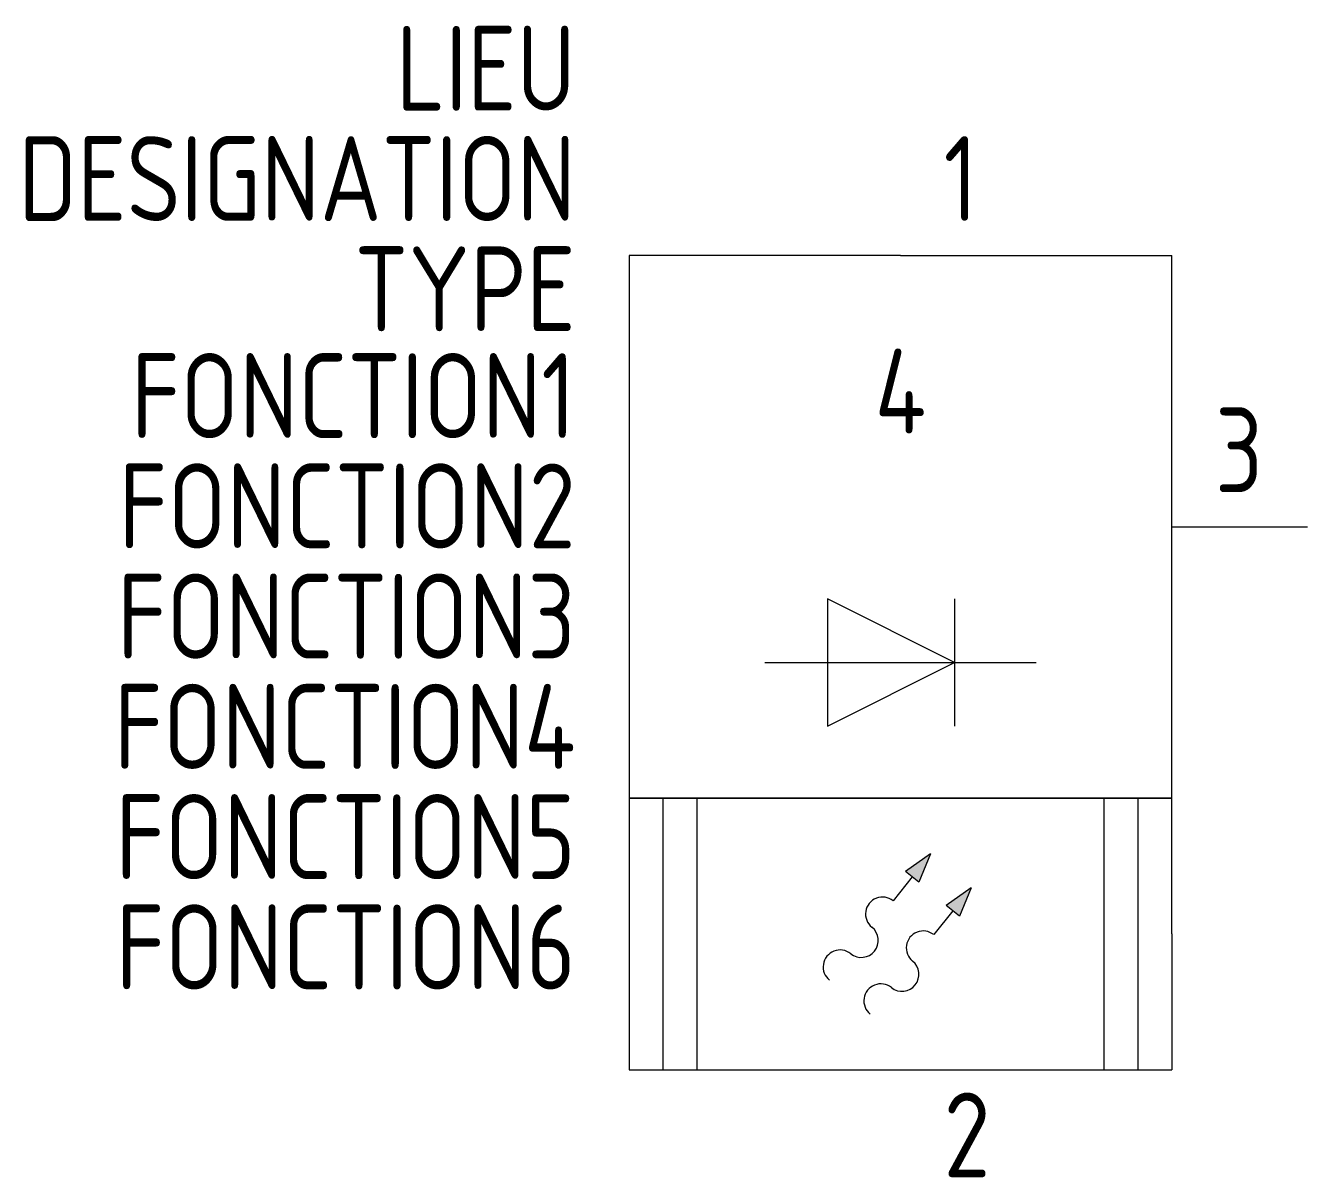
# Model space of a CAD drawing. Extents: x -1610.4 to -1572.6, y -906.8 to -872.8.
import ezdxf
from ezdxf.enums import TextEntityAlignment as Align

# ---------------------------------------------------------------- set-up
doc = ezdxf.new("R2010")
doc.units = 0
doc.header["$LTSCALE"] = 0.3
for name, color, linetype in [('SYMB_FIL', 3, 'CONTINUOUS'), ('SYMB_FIL_FIN', 1, 'CONTINUOUS'), ('SYMB_TXT_CONTACT', 2, 'CONTINUOUS'), ('SYMB_TXT_NOM', 3, 'CONTINUOUS')]:
    doc.layers.add(name, color=color, linetype=linetype)
doc.styles.add('NET2_5', font='isocp.shx', dxfattribs={"width": 0.9, "height": 2.5})

msp = doc.modelspace()

# ---------------------------------------------------------------- hatches: boundary and pattern name
at = {"layer": 'SYMB_FIL'}
for points in [[(-1584.481, -897.752), (-1584.09, -898.064), (-1583.745, -897.232)], [(-1583.281, -898.752), (-1582.89, -899.064), (-1582.545, -898.232)]]:
    msp.add_hatch(color=256, dxfattribs=at).paths.add_polyline_path(points)

# ---------------------------------------------------------------- linework, layer by layer
for p, q in [((-1584.634, -879.593), (-1576.634, -879.593)), ((-1576.634, -887.593), (-1572.634, -887.593)), ((-1592.634, -895.593), (-1592.634, -899.593)), ((-1583.745, -897.232), (-1584.481, -897.752)), ((-1583.745, -897.232), (-1584.09, -898.064)), ((-1584.286, -897.908), (-1584.849, -898.612)), ((-1584.09, -898.064), (-1584.481, -897.752)), ((-1582.545, -898.232), (-1583.281, -898.752)), ((-1582.545, -898.232), (-1582.89, -899.064)), ((-1583.086, -898.908), (-1583.649, -899.612)), ((-1582.89, -899.064), (-1583.281, -898.752)), ((-1576.634, -899.593), (-1576.634, -903.593))]:
    msp.add_line(p, q, dxfattribs=at)
for points in [[(-1584.634, -879.593), (-1592.634, -879.593), (-1592.634, -895.593), (-1576.634, -895.593), (-1576.634, -879.593)], [(-1584.634, -895.593), (-1592.634, -895.593)], [(-1591.634, -895.593), (-1591.634, -903.593)], [(-1590.634, -895.593), (-1590.634, -903.593)], [(-1576.634, -899.593), (-1576.634, -895.593), (-1584.634, -895.593)], [(-1578.634, -895.593), (-1578.634, -903.593)], [(-1577.634, -895.593), (-1577.634, -903.593)], [(-1592.634, -899.593), (-1592.634, -903.593)], [(-1592.634, -903.593), (-1584.634, -903.593)], [(-1584.634, -903.593), (-1576.634, -903.593)]]:
    msp.add_lwpolyline(points, dxfattribs=at)
for centre, start, end in [((-1585.161, -899.003), 51.3402, 231.3402), ((-1585.786, -899.784), 231.3402, 51.3402), ((-1583.961, -900.003), 51.3402, 231.3402), ((-1586.411, -900.564), 51.3402, 231.3402), ((-1584.586, -900.784), 231.3402, 51.3402), ((-1585.211, -901.564), 51.3402, 231.3402)]:
    msp.add_arc(centre, 0.5, start, end, dxfattribs=at)
at = {"layer": 'SYMB_FIL_FIN'}
for p, q in [((-1586.784, -889.718), (-1586.784, -893.468)), ((-1583.034, -891.593), (-1586.784, -889.718)), ((-1583.034, -889.718), (-1583.034, -893.468)), ((-1588.634, -891.593), (-1580.634, -891.593)), ((-1586.784, -893.468), (-1583.034, -891.593))]:
    msp.add_line(p, q, dxfattribs=at)

# ---------------------------------------------------------------- texts
at = {"layer": 'SYMB_TXT_CONTACT', "style": 'NET2_5', "width": 0.9, "flags": 8}
for tag, p in [('1', (-1583.359, -878.577)), ('3', (-1575.359, -886.577)), ('2', (-1583.359, -906.767))]:
    msp.add_attdef(tag, p, '', height=2.5, dxfattribs=at)
msp.add_attdef('4', text='G', height=2.5, dxfattribs=at).set_placement((-1584.634, -883.593), align=Align.MIDDLE_CENTER)
at = {"layer": 'SYMB_TXT_NOM', "style": 'NET2_5', "width": 0.9, "flags": 8}
for tag, text, p in [('LIEU', '', (-1594.209, -875.327)), ('DESIGNATION', '?', (-1594.209, -878.577)), ('TYPE', '', (-1594.209, -881.827)), ('FONCTION1', '', (-1594.209, -884.977)), ('FONCTION2', '', (-1594.209, -888.227)), ('FONCTION3', '', (-1594.209, -891.477)), ('FONCTION4', '', (-1594.209, -894.727)), ('FONCTION5', '', (-1594.209, -897.977)), ('FONCTION6', '', (-1594.209, -901.227))]:
    msp.add_attdef(tag, text=text, height=2.5, dxfattribs=at).set_placement(p, align=Align.RIGHT)

doc.saveas('drawing.dxf')
